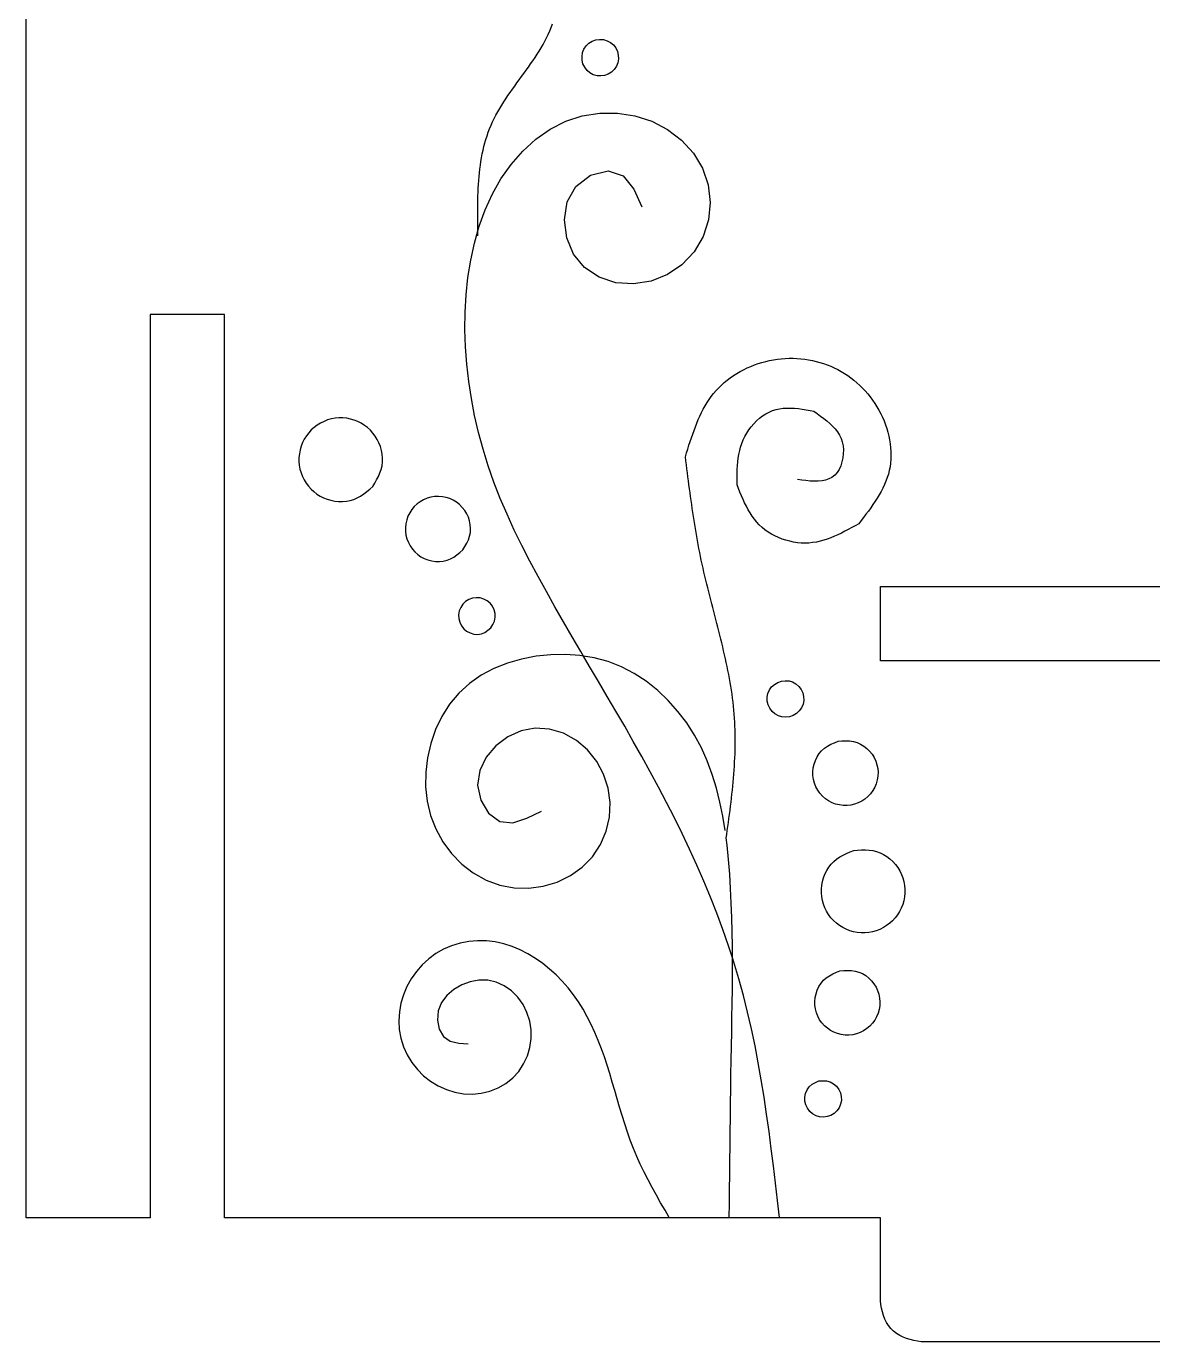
# Model space of a CAD drawing. Extents: x -3475 to 3475, y -2114 to 2114.
# Drawn here: x -3433 to -2995, y 76 to 587 of the extents above; entities that cross this region are included whole.
import ezdxf

# ---------------------------------------------------------------- set-up
doc = ezdxf.new("R2010")
doc.units = 0
doc.header["$MEASUREMENT"] = 0
doc.layers.get('0').update_dxf_attribs({"linetype": 'CONTINUOUS'})

msp = doc.modelspace()

# ---------------------------------------------------------------- linework, layer by layer
for p, q in [((-3432.65, 124.43), (-3432.65, 749.81)), ((-3228.77, 586.82), (-3228.26, 588.18)), ((-3231.23, 581.52), (-3230.56, 582.82)), ((-3230.56, 582.82), (-3229.92, 584.14)), ((-3229.92, 584.14), (-3229.32, 585.47)), ((-3229.32, 585.47), (-3228.77, 586.82)), ((-3234.24, 576.42), (-3233.45, 577.68)), ((-3233.45, 577.68), (-3232.68, 578.95)), ((-3232.68, 578.95), (-3231.94, 580.23)), ((-3231.94, 580.23), (-3231.23, 581.52)), ((-3216.59, 577.04), (-3216.04, 578.42)), ((-3216.04, 578.42), (-3215.19, 579.66)), ((-3215.19, 579.66), (-3214.11, 580.69)), ((-3214.11, 580.69), (-3212.85, 581.48)), ((-3212.85, 581.48), (-3211.46, 581.99)), ((-3211.46, 581.99), (-3209.99, 582.2)), ((-3209.99, 582.2), (-3208.5, 582.1)), ((-3208.5, 582.1), (-3207.07, 581.69)), ((-3207.07, 581.69), (-3205.76, 580.99)), ((-3205.76, 580.99), (-3204.62, 580.03)), ((-3204.62, 580.03), (-3203.71, 578.86)), ((-3203.71, 578.86), (-3203.06, 577.53)), ((-3203.06, 577.53), (-3202.7, 576.08)), ((-3237.62, 571.44), (-3236.75, 572.68)), ((-3236.75, 572.68), (-3235.9, 573.92)), ((-3235.9, 573.92), (-3235.06, 575.16)), ((-3235.06, 575.16), (-3234.24, 576.42)), ((-3216.79, 575.6), (-3216.59, 577.04)), ((-3216.68, 574.13), (-3216.79, 575.6)), ((-3216.42, 572.66), (-3216.68, 574.13)), ((-3215.67, 571.35), (-3216.42, 572.66)), ((-3202.9, 573.13), (-3203.46, 571.75)), ((-3202.64, 574.6), (-3202.9, 573.13)), ((-3202.7, 576.08), (-3202.64, 574.6)), ((-3241.17, 566.53), (-3240.28, 567.76)), ((-3240.28, 567.76), (-3239.39, 568.98)), ((-3239.39, 568.98), (-3238.5, 570.21)), ((-3238.5, 570.21), (-3237.62, 571.44)), ((-3214.81, 570.16), (-3215.67, 571.35)), ((-3213.73, 569.18), (-3214.81, 570.16)), ((-3212.42, 568.49), (-3213.73, 569.18)), ((-3210.97, 568.09), (-3212.42, 568.49)), ((-3209.48, 567.99), (-3210.97, 568.09)), ((-3208.01, 568.19), (-3209.48, 567.99)), ((-3206.62, 568.7), (-3208.01, 568.19)), ((-3205.36, 569.49), (-3206.62, 568.7)), ((-3204.29, 570.52), (-3205.36, 569.49)), ((-3203.46, 571.75), (-3204.29, 570.52)), ((-3244.69, 561.61), (-3243.83, 562.85)), ((-3243.83, 562.85), (-3242.95, 564.08)), ((-3242.95, 564.08), (-3242.06, 565.3)), ((-3242.06, 565.3), (-3241.17, 566.53)), ((-3248, 556.62), (-3247.21, 557.88)), ((-3247.21, 557.88), (-3246.39, 559.13)), ((-3246.39, 559.13), (-3245.55, 560.37)), ((-3245.55, 560.37), (-3244.69, 561.61)), ((-3250.9, 551.47), (-3250.23, 552.78)), ((-3250.23, 552.78), (-3249.52, 554.07)), ((-3249.52, 554.07), (-3248.77, 555.35)), ((-3248.77, 555.35), (-3248, 556.62)), ((-3223.14, 550.43), (-3216.68, 552.53)), ((-3216.68, 552.53), (-3209.93, 553.58)), ((-3209.93, 553.58), (-3203.07, 553.57)), ((-3203.07, 553.57), (-3196.27, 552.51)), ((-3196.27, 552.51), (-3189.71, 550.38)), ((-3253.21, 546.12), (-3252.69, 547.48)), ((-3252.69, 547.48), (-3252.14, 548.83)), ((-3252.14, 548.83), (-3251.54, 550.16)), ((-3251.54, 550.16), (-3250.9, 551.47)), ((-3234.76, 543.41), (-3229.18, 547.34)), ((-3229.18, 547.34), (-3223.14, 550.43)), ((-3189.71, 550.38), (-3183.6, 547.21)), ((-3183.6, 547.21), (-3178.14, 543.07)), ((-3254.9, 540.55), (-3254.53, 541.96)), ((-3254.53, 541.96), (-3254.13, 543.36)), ((-3254.13, 543.36), (-3253.69, 544.75)), ((-3253.69, 544.75), (-3253.21, 546.12)), ((-3239.83, 538.79), (-3234.76, 543.41)), ((-3178.14, 543.07), (-3173.55, 538.03)), ((-3255.82, 536.25), (-3255.54, 537.69)), ((-3255.54, 537.69), (-3255.24, 539.13)), ((-3255.24, 539.13), (-3254.9, 540.55)), ((-3244.35, 533.62), (-3239.83, 538.79)), ((-3173.55, 538.03), (-3170.06, 532.17)), ((-3256.65, 530.37), (-3256.48, 531.85)), ((-3256.48, 531.85), (-3256.28, 533.33)), ((-3256.28, 533.33), (-3256.06, 534.79)), ((-3256.06, 534.79), (-3255.82, 536.25)), ((-3248.27, 528.05), (-3244.35, 533.62)), ((-3170.06, 532.17), (-3167.84, 525.68)), ((-3257.02, 525.87), (-3256.92, 527.38)), ((-3256.92, 527.38), (-3256.79, 528.88)), ((-3256.79, 528.88), (-3256.65, 530.37)), ((-3251.62, 522.15), (-3248.27, 528.05)), ((-3219.25, 525.11), (-3213.5, 529.43)), ((-3213.5, 529.43), (-3206.64, 531.09)), ((-3206.64, 531.09), (-3200.81, 529.18)), ((-3200.81, 529.18), (-3196.72, 523.98)), ((-3257.27, 519.79), (-3257.23, 521.32)), ((-3257.23, 521.32), (-3257.18, 522.84)), ((-3257.18, 522.84), (-3257.11, 524.36)), ((-3257.11, 524.36), (-3257.02, 525.87)), ((-3254.43, 515.98), (-3251.62, 522.15)), ((-3222.58, 519.08), (-3219.25, 525.11)), ((-3196.72, 523.98), (-3193.55, 517.1)), ((-3167.84, 525.68), (-3166.99, 518.87)), ((-3257.32, 515.17), (-3257.31, 516.72)), ((-3257.31, 516.72), (-3257.3, 518.25)), ((-3257.3, 518.25), (-3257.27, 519.79)), ((-3223.65, 512.16), (-3222.58, 519.08)), ((-3166.99, 518.87), (-3167.63, 512.06)), ((-3257.31, 513.63), (-3257.32, 515.17)), ((-3257.3, 512.08), (-3257.31, 513.63)), ((-3257.28, 510.53), (-3257.3, 512.08)), ((-3256.74, 509.61), (-3254.43, 515.98)), ((-3222.73, 505.18), (-3223.65, 512.16)), ((-3167.63, 512.06), (-3169.78, 505.57)), ((-3258.6, 503.07), (-3257.25, 507.83)), ((-3257.26, 508.98), (-3257.28, 510.53)), ((-3257.25, 507.83), (-3257.26, 508.98)), ((-3257.25, 507.83), (-3256.74, 509.61)), ((-3257.24, 507.43), (-3257.25, 507.83)), ((-3257.21, 505.88), (-3257.24, 507.43)), ((-3260.04, 496.43), (-3258.6, 503.07)), ((-3220.05, 498.82), (-3222.73, 505.18)), ((-3169.78, 505.57), (-3173.29, 499.68)), ((-3261.11, 489.74), (-3260.04, 496.43)), ((-3215.79, 493.54), (-3220.05, 498.82)), ((-3173.29, 499.68), (-3177.97, 494.68)), ((-3210.18, 489.79), (-3215.79, 493.54)), ((-3183.62, 490.83), (-3189.98, 488.29)), ((-3177.97, 494.68), (-3183.62, 490.83)), ((-3261.83, 483.02), (-3261.11, 489.74)), ((-3203.65, 487.68), (-3210.18, 489.79)), ((-3196.76, 487.19), (-3203.65, 487.68)), ((-3189.98, 488.29), (-3196.76, 487.19)), ((-3262.22, 476.28), (-3261.83, 483.02)), ((-3384.57, 475.4), (-3384.57, 124.43)), ((-3355.73, 475.4), (-3384.57, 475.4)), ((-3355.73, 124.43), (-3355.73, 475.4)), ((-3262.29, 469.53), (-3262.22, 476.28)), ((-3262.07, 462.79), (-3262.29, 469.53)), ((-3261.57, 456.06), (-3262.07, 462.79)), ((-3260.8, 449.36), (-3261.57, 456.06)), ((-3152.64, 454.57), (-3151.24, 455.18)), ((-3151.24, 455.18), (-3149.81, 455.75)), ((-3149.81, 455.75), (-3148.37, 456.26)), ((-3148.37, 456.26), (-3146.9, 456.72)), ((-3146.9, 456.72), (-3145.42, 457.12)), ((-3145.42, 457.12), (-3143.93, 457.46)), ((-3143.93, 457.46), (-3142.42, 457.75)), ((-3142.42, 457.75), (-3140.91, 457.98)), ((-3140.91, 457.98), (-3139.4, 458.15)), ((-3139.4, 458.15), (-3137.88, 458.27)), ((-3137.88, 458.27), (-3136.36, 458.32)), ((-3136.36, 458.32), (-3134.84, 458.32)), ((-3134.84, 458.32), (-3133.32, 458.27)), ((-3133.32, 458.27), (-3131.81, 458.16)), ((-3131.81, 458.16), (-3130.31, 457.99)), ((-3130.31, 457.99), (-3128.81, 457.76)), ((-3128.81, 457.76), (-3127.33, 457.48)), ((-3127.33, 457.48), (-3125.86, 457.14)), ((-3125.86, 457.14), (-3124.41, 456.75)), ((-3124.41, 456.75), (-3122.98, 456.3)), ((-3122.98, 456.3), (-3121.56, 455.79)), ((-3121.56, 455.79), (-3120.17, 455.23)), ((-3120.17, 455.23), (-3118.8, 454.61)), ((-3161.55, 448.89), (-3160.39, 449.84)), ((-3160.39, 449.84), (-3159.2, 450.75)), ((-3159.2, 450.75), (-3157.96, 451.61)), ((-3157.96, 451.61), (-3156.68, 452.42)), ((-3156.68, 452.42), (-3155.36, 453.18)), ((-3155.36, 453.18), (-3154.02, 453.9)), ((-3154.02, 453.9), (-3152.64, 454.57)), ((-3118.8, 454.61), (-3117.46, 453.94)), ((-3117.46, 453.94), (-3116.15, 453.21)), ((-3116.15, 453.21), (-3114.86, 452.44)), ((-3114.86, 452.44), (-3113.61, 451.61)), ((-3113.61, 451.61), (-3112.39, 450.73)), ((-3112.39, 450.73), (-3111.2, 449.81)), ((-3111.2, 449.81), (-3110.05, 448.83)), ((-3259.78, 442.68), (-3260.8, 449.36)), ((-3166.57, 443.51), (-3165.67, 444.67)), ((-3165.67, 444.67), (-3164.72, 445.79)), ((-3164.72, 445.79), (-3163.72, 446.86)), ((-3163.72, 446.86), (-3162.66, 447.9)), ((-3162.66, 447.9), (-3161.55, 448.89)), ((-3110.05, 448.83), (-3108.93, 447.82)), ((-3108.93, 447.82), (-3107.85, 446.75)), ((-3107.85, 446.75), (-3106.82, 445.65)), ((-3106.82, 445.65), (-3105.82, 444.5)), ((-3258.51, 436.06), (-3259.78, 442.68)), ((-3169.7, 438.56), (-3168.98, 439.84)), ((-3168.98, 439.84), (-3168.22, 441.1)), ((-3168.22, 441.1), (-3167.42, 442.32)), ((-3167.42, 442.32), (-3166.57, 443.51)), ((-3105.82, 444.5), (-3104.86, 443.31)), ((-3104.86, 443.31), (-3103.95, 442.08)), ((-3103.95, 442.08), (-3103.09, 440.82)), ((-3103.09, 440.82), (-3102.27, 439.52)), ((-3102.27, 439.52), (-3101.5, 438.18)), ((-3315.61, 434.36), (-3317.01, 433.82)), ((-3314.17, 434.76), (-3315.61, 434.36)), ((-3312.69, 435.03), (-3314.17, 434.76)), ((-3311.2, 435.16), (-3312.69, 435.03)), ((-3309.7, 435.15), (-3311.2, 435.16)), ((-3308.21, 435.01), (-3309.7, 435.15)), ((-3306.74, 434.72), (-3308.21, 435.01)), ((-3305.3, 434.3), (-3306.74, 434.72)), ((-3303.9, 433.75), (-3305.3, 434.3)), ((-3257, 429.48), (-3258.51, 436.06)), ((-3172.21, 433.16), (-3171.63, 434.54)), ((-3171.63, 434.54), (-3171.02, 435.9)), ((-3171.02, 435.9), (-3170.38, 437.24)), ((-3170.38, 437.24), (-3169.7, 438.56)), ((-3149, 434.01), (-3147.87, 435.01)), ((-3147.87, 435.01), (-3146.67, 435.93)), ((-3146.67, 435.93), (-3145.42, 436.74)), ((-3145.42, 436.74), (-3144.12, 437.43)), ((-3144.12, 437.43), (-3142.79, 438)), ((-3142.79, 438), (-3141.42, 438.44)), ((-3141.42, 438.44), (-3140.03, 438.74)), ((-3140.03, 438.74), (-3138.61, 438.93)), ((-3138.61, 438.93), (-3137.17, 439.01)), ((-3137.17, 439.01), (-3135.72, 439)), ((-3135.72, 439), (-3134.24, 438.91)), ((-3134.24, 438.91), (-3132.75, 438.76)), ((-3132.75, 438.76), (-3131.26, 438.55)), ((-3131.26, 438.55), (-3129.75, 438.3)), ((-3129.75, 438.3), (-3128.24, 438.02)), ((-3128.24, 438.02), (-3126.72, 437.74)), ((-3126.72, 437.74), (-3125.42, 436.83)), ((-3125.42, 436.83), (-3124.14, 435.91)), ((-3124.14, 435.91), (-3122.88, 434.97)), ((-3122.88, 434.97), (-3121.67, 434.01)), ((-3101.5, 438.18), (-3100.78, 436.81)), ((-3100.78, 436.81), (-3100.12, 435.41)), ((-3100.12, 435.41), (-3099.5, 433.98)), ((-3322.96, 429.37), (-3323.87, 428.18)), ((-3321.95, 430.48), (-3322.96, 429.37)), ((-3320.83, 431.48), (-3321.95, 430.48)), ((-3319.63, 432.38), (-3320.83, 431.48)), ((-3318.35, 433.16), (-3319.63, 432.38)), ((-3317.01, 433.82), (-3318.35, 433.16)), ((-3302.56, 433.08), (-3303.9, 433.75)), ((-3301.29, 432.28), (-3302.56, 433.08)), ((-3300.1, 431.38), (-3301.29, 432.28)), ((-3299.01, 430.36), (-3300.1, 431.38)), ((-3298.01, 429.25), (-3299.01, 430.36)), ((-3297.12, 428.05), (-3298.01, 429.25)), ((-3255.25, 422.97), (-3257, 429.48)), ((-3173.81, 428.9), (-3173.3, 430.34)), ((-3173.3, 430.34), (-3172.77, 431.76)), ((-3172.77, 431.76), (-3172.21, 433.16)), ((-3153.56, 427.96), (-3152.82, 429.27)), ((-3152.82, 429.27), (-3151.99, 430.54)), ((-3151.99, 430.54), (-3151.07, 431.76)), ((-3151.07, 431.76), (-3150.08, 432.92)), ((-3150.08, 432.92), (-3149, 434.01)), ((-3121.67, 434.01), (-3120.52, 433.01)), ((-3120.52, 433.01), (-3119.45, 431.97)), ((-3119.45, 431.97), (-3118.47, 430.88)), ((-3118.47, 430.88), (-3117.59, 429.73)), ((-3117.59, 429.73), (-3116.83, 428.51)), ((-3099.5, 433.98), (-3098.95, 432.54)), ((-3098.95, 432.54), (-3098.45, 431.07)), ((-3098.45, 431.07), (-3098.02, 429.59)), ((-3098.02, 429.59), (-3097.64, 428.1)), ((-3325.89, 424.18), (-3326.31, 422.74)), ((-3325.34, 425.57), (-3325.89, 424.18)), ((-3324.66, 426.91), (-3325.34, 425.57)), ((-3323.87, 428.18), (-3324.66, 426.91)), ((-3296.33, 426.78), (-3297.12, 428.05)), ((-3295.66, 425.43), (-3296.33, 426.78)), ((-3295.12, 424.02), (-3295.66, 425.43)), ((-3175.71, 423.06), (-3175.26, 424.53)), ((-3175.26, 424.53), (-3174.79, 426)), ((-3174.79, 426), (-3174.31, 427.46)), ((-3174.31, 427.46), (-3173.81, 428.9)), ((-3155.19, 423.86), (-3154.74, 425.25)), ((-3154.74, 425.25), (-3154.2, 426.62)), ((-3154.2, 426.62), (-3153.56, 427.96)), ((-3116.83, 428.51), (-3116.2, 427.21)), ((-3116.2, 427.21), (-3115.73, 425.82)), ((-3115.73, 425.82), (-3115.42, 424.35)), ((-3115.42, 424.35), (-3115.27, 422.79)), ((-3097.64, 428.1), (-3097.33, 426.6)), ((-3097.33, 426.6), (-3097.09, 425.09)), ((-3097.09, 425.09), (-3096.92, 423.59)), ((-3326.74, 419.78), (-3326.75, 418.28)), ((-3326.59, 421.27), (-3326.74, 419.78)), ((-3326.31, 422.74), (-3326.59, 421.27)), ((-3294.7, 422.56), (-3295.12, 424.02)), ((-3294.42, 421.07), (-3294.7, 422.56)), ((-3294.28, 419.58), (-3294.42, 421.07)), ((-3294.29, 418.08), (-3294.28, 419.58)), ((-3253.26, 416.53), (-3255.25, 422.97)), ((-3176.62, 420.11), (-3176.17, 421.58)), ((-3176.43, 418.55), (-3176.62, 420.11)), ((-3176.17, 421.58), (-3175.71, 423.06)), ((-3156.27, 418.11), (-3156.09, 419.57)), ((-3156.09, 419.57), (-3155.86, 421.02)), ((-3155.86, 421.02), (-3155.56, 422.45)), ((-3155.56, 422.45), (-3155.19, 423.86)), ((-3115.48, 419.61), (-3115.82, 418.05)), ((-3115.3, 421.2), (-3115.48, 419.61)), ((-3115.27, 422.79), (-3115.3, 421.2)), ((-3096.83, 419.11), (-3096.95, 417.64)), ((-3096.92, 423.59), (-3096.82, 422.09)), ((-3096.79, 420.59), (-3096.83, 419.11)), ((-3096.82, 422.09), (-3096.79, 420.59)), ((-3326.75, 418.28), (-3326.62, 416.79)), ((-3326.62, 416.79), (-3326.35, 415.31)), ((-3326.35, 415.31), (-3325.95, 413.87)), ((-3325.95, 413.87), (-3325.41, 412.47)), ((-3295.28, 413.8), (-3294.8, 415.19)), ((-3294.8, 415.19), (-3294.46, 416.61)), ((-3294.46, 416.61), (-3294.29, 418.08)), ((-3251.03, 410.17), (-3253.26, 416.53)), ((-3176.23, 417), (-3176.43, 418.55)), ((-3176.04, 415.45), (-3176.23, 417)), ((-3175.84, 413.89), (-3176.04, 415.45)), ((-3175.65, 412.34), (-3175.84, 413.89)), ((-3156.54, 413.67), (-3156.48, 415.16)), ((-3156.48, 415.16), (-3156.4, 416.64)), ((-3156.4, 416.64), (-3156.27, 418.11)), ((-3117.73, 413.96), (-3118.65, 412.91)), ((-3116.94, 415.19), (-3117.73, 413.96)), ((-3116.31, 416.57), (-3116.94, 415.19)), ((-3115.82, 418.05), (-3116.31, 416.57)), ((-3097.44, 414.77), (-3097.8, 413.36)), ((-3097.15, 416.2), (-3097.44, 414.77)), ((-3096.95, 417.64), (-3097.15, 416.2)), ((-3325.41, 412.47), (-3324.75, 411.13)), ((-3324.75, 411.13), (-3323.96, 409.85)), ((-3323.96, 409.85), (-3323.06, 408.65)), ((-3298.1, 408.52), (-3297.33, 409.82)), ((-3297.33, 409.82), (-3296.58, 411.13)), ((-3296.58, 411.13), (-3295.88, 412.45)), ((-3295.88, 412.45), (-3295.28, 413.8)), ((-3248.58, 403.9), (-3251.03, 410.17)), ((-3175.45, 410.79), (-3175.65, 412.34)), ((-3175.25, 409.24), (-3175.45, 410.79)), ((-3175.04, 407.68), (-3175.25, 409.24)), ((-3156.59, 409.16), (-3156.58, 410.67)), ((-3156.02, 407.74), (-3156.59, 409.16)), ((-3156.58, 410.67), (-3156.57, 412.17)), ((-3156.57, 412.17), (-3156.54, 413.67)), ((-3131.47, 411), (-3133.15, 411.21)), ((-3129.81, 410.81), (-3131.47, 411)), ((-3128.17, 410.66), (-3129.81, 410.81)), ((-3126.58, 410.59), (-3128.17, 410.66)), ((-3125.04, 410.61), (-3126.58, 410.59)), ((-3123.57, 410.74), (-3125.04, 410.61)), ((-3122.18, 411.01), (-3123.57, 410.74)), ((-3120.89, 411.45), (-3122.18, 411.01)), ((-3119.7, 412.08), (-3120.89, 411.45)), ((-3118.65, 412.91), (-3119.7, 412.08)), ((-3099.3, 409.27), (-3099.93, 407.94)), ((-3098.74, 410.62), (-3099.3, 409.27)), ((-3098.23, 411.98), (-3098.74, 410.62)), ((-3097.8, 413.36), (-3098.23, 411.98)), ((-3323.06, 408.65), (-3322.06, 407.53)), ((-3322.06, 407.53), (-3320.96, 406.52)), ((-3320.96, 406.52), (-3319.77, 405.61)), ((-3319.77, 405.61), (-3318.51, 404.82)), ((-3318.51, 404.82), (-3317.17, 404.15)), ((-3317.17, 404.15), (-3315.78, 403.6)), ((-3305.45, 403.52), (-3304.1, 404.1)), ((-3304.1, 404.1), (-3302.82, 404.82)), ((-3302.82, 404.82), (-3301.59, 405.65)), ((-3301.59, 405.65), (-3300.41, 406.56)), ((-3300.41, 406.56), (-3299.25, 407.52)), ((-3299.25, 407.52), (-3298.1, 408.52)), ((-3276.96, 403.96), (-3278.34, 403.37)), ((-3275.52, 404.37), (-3276.96, 403.96)), ((-3274.04, 404.61), (-3275.52, 404.37)), ((-3272.55, 404.68), (-3274.04, 404.61)), ((-3271.05, 404.57), (-3272.55, 404.68)), ((-3269.58, 404.28), (-3271.05, 404.57)), ((-3268.15, 403.81), (-3269.58, 404.28)), ((-3266.79, 403.18), (-3268.15, 403.81)), ((-3245.92, 397.72), (-3248.58, 403.9)), ((-3174.84, 406.13), (-3175.04, 407.68)), ((-3174.63, 404.58), (-3174.84, 406.13)), ((-3174.41, 403.03), (-3174.63, 404.58)), ((-3155.45, 406.33), (-3156.02, 407.74)), ((-3154.87, 404.92), (-3155.45, 406.33)), ((-3154.26, 403.54), (-3154.87, 404.92)), ((-3102.12, 404.05), (-3102.94, 402.77)), ((-3101.35, 405.33), (-3102.12, 404.05)), ((-3100.62, 406.63), (-3101.35, 405.33)), ((-3099.93, 407.94), (-3100.62, 406.63)), ((-3315.78, 403.6), (-3314.33, 403.18)), ((-3314.33, 403.18), (-3312.85, 402.88)), ((-3312.85, 402.88), (-3311.34, 402.72)), ((-3311.34, 402.72), (-3309.83, 402.7)), ((-3309.83, 402.7), (-3308.33, 402.83)), ((-3308.33, 402.83), (-3306.86, 403.1)), ((-3306.86, 403.1), (-3305.45, 403.52)), ((-3282.91, 399.57), (-3283.73, 398.31)), ((-3281.95, 400.71), (-3282.91, 399.57)), ((-3280.85, 401.74), (-3281.95, 400.71)), ((-3279.65, 402.63), (-3280.85, 401.74)), ((-3278.34, 403.37), (-3279.65, 402.63)), ((-3265.51, 402.4), (-3266.79, 403.18)), ((-3264.34, 401.48), (-3265.51, 402.4)), ((-3263.29, 400.42), (-3264.34, 401.48)), ((-3262.36, 399.24), (-3263.29, 400.42)), ((-3261.58, 397.96), (-3262.36, 399.24)), ((-3174.19, 401.48), (-3174.41, 403.03)), ((-3173.97, 399.93), (-3174.19, 401.48)), ((-3173.74, 398.38), (-3173.97, 399.93)), ((-3153.63, 402.17), (-3154.26, 403.54)), ((-3152.97, 400.83), (-3153.63, 402.17)), ((-3152.27, 399.52), (-3152.97, 400.83)), ((-3151.52, 398.25), (-3152.27, 399.52)), ((-3105.57, 399), (-3106.5, 397.76)), ((-3104.67, 400.25), (-3105.57, 399)), ((-3103.79, 401.51), (-3104.67, 400.25)), ((-3102.94, 402.77), (-3103.79, 401.51)), ((-3285.24, 394.09), (-3285.39, 392.6)), ((-3284.9, 395.55), (-3285.24, 394.09)), ((-3284.4, 396.97), (-3284.9, 395.55)), ((-3283.73, 398.31), (-3284.4, 396.97)), ((-3260.95, 396.59), (-3261.58, 397.96)), ((-3260.48, 395.15), (-3260.95, 396.59)), ((-3260.18, 393.67), (-3260.48, 395.15)), ((-3260.07, 392.17), (-3260.18, 393.67)), ((-3243.1, 391.6), (-3245.92, 397.72)), ((-3173.51, 396.83), (-3173.74, 398.38)), ((-3173.27, 395.28), (-3173.51, 396.83)), ((-3173.02, 393.74), (-3173.27, 395.28)), ((-3172.77, 392.19), (-3173.02, 393.74)), ((-3150.72, 397.02), (-3151.52, 398.25)), ((-3149.86, 395.84), (-3150.72, 397.02)), ((-3148.94, 394.71), (-3149.86, 395.84)), ((-3147.95, 393.64), (-3148.94, 394.71)), ((-3146.88, 392.64), (-3147.95, 393.64)), ((-3109.34, 394.05), (-3110.68, 393.3)), ((-3108.39, 395.28), (-3109.34, 394.05)), ((-3107.44, 396.52), (-3108.39, 395.28)), ((-3106.5, 397.76), (-3107.44, 396.52)), ((-3285.39, 392.6), (-3285.37, 391.11)), ((-3285.37, 391.11), (-3285.18, 389.62)), ((-3285.18, 389.62), (-3284.81, 388.17)), ((-3260.92, 387.86), (-3260.44, 389.24)), ((-3260.44, 389.24), (-3260.15, 390.68)), ((-3260.15, 390.68), (-3260.07, 392.17)), ((-3240.13, 385.55), (-3243.1, 391.6)), ((-3172.51, 390.65), (-3172.77, 392.19)), ((-3172.24, 389.1), (-3172.51, 390.65)), ((-3171.97, 387.56), (-3172.24, 389.1)), ((-3145.73, 391.7), (-3146.88, 392.64)), ((-3144.5, 390.84), (-3145.73, 391.7)), ((-3143.22, 390.04), (-3144.5, 390.84)), ((-3141.88, 389.32), (-3143.22, 390.04)), ((-3140.5, 388.68), (-3141.88, 389.32)), ((-3139.07, 388.12), (-3140.5, 388.68)), ((-3120.15, 388.62), (-3121.53, 388.11)), ((-3118.77, 389.18), (-3120.15, 388.62)), ((-3117.41, 389.79), (-3118.77, 389.18)), ((-3116.05, 390.44), (-3117.41, 389.79)), ((-3114.7, 391.12), (-3116.05, 390.44)), ((-3113.36, 391.83), (-3114.7, 391.12)), ((-3112.02, 392.56), (-3113.36, 391.83)), ((-3110.68, 393.3), (-3112.02, 392.56)), ((-3284.81, 388.17), (-3284.26, 386.77)), ((-3284.26, 386.77), (-3283.56, 385.45)), ((-3283.56, 385.45), (-3282.7, 384.21)), ((-3282.7, 384.21), (-3281.71, 383.09)), ((-3264.21, 382.9), (-3263.06, 383.9)), ((-3263.06, 383.9), (-3262.28, 385.2)), ((-3262.28, 385.2), (-3261.55, 386.51)), ((-3261.55, 386.51), (-3260.92, 387.86)), ((-3237.05, 379.56), (-3240.13, 385.55)), ((-3171.69, 386.02), (-3171.97, 387.56)), ((-3171.4, 384.47), (-3171.69, 386.02)), ((-3171.1, 382.93), (-3171.4, 384.47)), ((-3137.62, 387.63), (-3139.07, 388.12)), ((-3136.14, 387.24), (-3137.62, 387.63)), ((-3134.64, 386.92), (-3136.14, 387.24)), ((-3133.14, 386.7), (-3134.64, 386.92)), ((-3131.64, 386.57), (-3133.14, 386.7)), ((-3130.14, 386.53), (-3131.64, 386.57)), ((-3128.67, 386.58), (-3130.14, 386.53)), ((-3127.21, 386.73), (-3128.67, 386.58)), ((-3125.77, 386.96), (-3127.21, 386.73)), ((-3124.34, 387.27), (-3125.77, 386.96)), ((-3122.93, 387.66), (-3124.34, 387.27)), ((-3121.53, 388.11), (-3122.93, 387.66)), ((-3281.71, 383.09), (-3280.59, 382.09)), ((-3280.59, 382.09), (-3279.37, 381.24)), ((-3279.37, 381.24), (-3278.05, 380.54)), ((-3278.05, 380.54), (-3276.65, 379.99)), ((-3276.65, 379.99), (-3275.19, 379.61)), ((-3275.19, 379.61), (-3273.69, 379.4)), ((-3273.69, 379.4), (-3272.18, 379.36)), ((-3272.18, 379.36), (-3270.68, 379.51)), ((-3270.68, 379.51), (-3269.24, 379.85)), ((-3269.24, 379.85), (-3267.87, 380.39)), ((-3267.87, 380.39), (-3266.59, 381.1)), ((-3266.59, 381.1), (-3265.38, 381.96)), ((-3265.38, 381.96), (-3264.21, 382.9)), ((-3233.87, 373.62), (-3237.05, 379.56)), ((-3170.79, 381.39), (-3171.1, 382.93)), ((-3170.47, 379.86), (-3170.79, 381.39)), ((-3170.14, 378.32), (-3170.47, 379.86)), ((-3169.8, 376.78), (-3170.14, 378.32)), ((-3230.64, 367.71), (-3233.87, 373.62)), ((-3169.45, 375.25), (-3169.8, 376.78)), ((-3169.1, 373.72), (-3169.45, 375.25)), ((-3168.73, 372.18), (-3169.1, 373.72)), ((-3168.36, 370.65), (-3168.73, 372.18)), ((-3167.98, 369.12), (-3168.36, 370.65)), ((-3167.6, 367.59), (-3167.98, 369.12)), ((-3100.91, 340.78), (-3100.91, 369.63)), ((-3100.91, 369.63), (-2889.36, 369.63)), ((-3263.08, 362.79), (-3263.91, 361.56)), ((-3262.01, 363.83), (-3263.08, 362.79)), ((-3260.74, 364.61), (-3262.01, 363.83)), ((-3259.35, 365.12), (-3260.74, 364.61)), ((-3257.88, 365.33), (-3259.35, 365.12)), ((-3256.39, 365.22), (-3257.88, 365.33)), ((-3254.97, 364.81), (-3256.39, 365.22)), ((-3253.65, 364.11), (-3254.97, 364.81)), ((-3252.52, 363.16), (-3253.65, 364.11)), ((-3251.6, 361.99), (-3252.52, 363.16)), ((-3227.35, 361.84), (-3230.64, 367.71)), ((-3167.21, 366.06), (-3167.6, 367.59)), ((-3166.82, 364.53), (-3167.21, 366.06)), ((-3166.43, 363.01), (-3166.82, 364.53)), ((-3166.03, 361.48), (-3166.43, 363.01)), ((-3264.47, 360.18), (-3264.72, 358.72)), ((-3264.72, 358.72), (-3264.67, 357.23)), ((-3263.91, 361.56), (-3264.47, 360.18)), ((-3250.95, 360.65), (-3251.6, 361.99)), ((-3250.57, 359.19), (-3250.95, 360.65)), ((-3250.82, 356.28), (-3250.52, 357.71)), ((-3250.52, 357.71), (-3250.57, 359.19)), ((-3224.01, 356), (-3227.35, 361.84)), ((-3165.64, 359.95), (-3166.03, 361.48)), ((-3165.24, 358.42), (-3165.64, 359.95)), ((-3164.84, 356.9), (-3165.24, 358.42)), ((-3264.67, 357.23), (-3264.31, 355.79)), ((-3264.31, 355.79), (-3263.66, 354.46)), ((-3263.66, 354.46), (-3262.74, 353.28)), ((-3262.74, 353.28), (-3261.61, 352.33)), ((-3254.54, 351.85), (-3253.33, 352.68)), ((-3253.33, 352.68), (-3252.18, 353.65)), ((-3252.18, 353.65), (-3251.43, 354.94)), ((-3251.43, 354.94), (-3250.82, 356.28)), ((-3220.65, 350.18), (-3224.01, 356)), ((-3164.45, 355.37), (-3164.84, 356.9)), ((-3164.05, 353.85), (-3164.45, 355.37)), ((-3163.66, 352.32), (-3164.05, 353.85)), ((-3261.61, 352.33), (-3260.3, 351.63)), ((-3260.3, 351.63), (-3258.86, 351.22)), ((-3258.86, 351.22), (-3257.37, 351.1)), ((-3257.37, 351.1), (-3255.89, 351.31)), ((-3255.89, 351.31), (-3254.54, 351.85)), ((-3217.25, 344.38), (-3220.65, 350.18)), ((-3163.28, 350.79), (-3163.66, 352.32)), ((-3162.9, 349.27), (-3163.28, 350.79)), ((-3162.52, 347.74), (-3162.9, 349.27)), ((-3162.15, 346.21), (-3162.52, 347.74)), ((-3234.62, 342.57), (-3240.24, 341.48)), ((-3228.94, 343.18), (-3234.62, 342.57)), ((-3223.26, 343.29), (-3228.94, 343.18)), ((-3217.63, 342.89), (-3223.26, 343.29)), ((-3216.24, 342.66), (-3217.63, 342.89)), ((-3216.24, 342.66), (-3217.25, 344.38)), ((-3213.84, 338.59), (-3216.24, 342.66)), ((-3212.09, 341.97), (-3216.24, 342.66)), ((-3161.79, 344.69), (-3162.15, 346.21)), ((-3161.44, 343.16), (-3161.79, 344.69)), ((-3161.09, 341.63), (-3161.44, 343.16)), ((-3251.01, 337.81), (-3255.98, 335.19)), ((-3245.73, 339.9), (-3251.01, 337.81)), ((-3240.24, 341.48), (-3245.73, 339.9)), ((-3210.42, 332.8), (-3213.84, 338.59)), ((-3206.7, 340.52), (-3212.09, 341.97)), ((-3201.5, 338.5), (-3206.7, 340.52)), ((-3196.53, 335.94), (-3201.5, 338.5)), ((-3160.76, 340.1), (-3161.09, 341.63)), ((-3160.43, 338.57), (-3160.76, 340.1)), ((-3160.12, 337.04), (-3160.43, 338.57)), ((-2889.36, 340.78), (-3100.91, 340.78)), ((-3255.98, 335.19), (-3260.56, 332.02)), ((-3207.01, 327), (-3210.42, 332.8)), ((-3191.83, 332.87), (-3196.53, 335.94)), ((-3187.41, 329.35), (-3191.83, 332.87)), ((-3159.82, 335.51), (-3160.12, 337.04)), ((-3159.53, 333.98), (-3159.82, 335.51)), ((-3159.26, 332.45), (-3159.53, 333.98)), ((-3159, 330.92), (-3159.26, 332.45)), ((-3142.04, 331.68), (-3140.75, 332.39)), ((-3140.75, 332.39), (-3139.37, 332.97)), ((-3139.37, 332.97), (-3137.87, 333.06)), ((-3137.87, 333.06), (-3136.4, 332.99)), ((-3136.4, 332.99), (-3135, 332.62)), ((-3135, 332.62), (-3133.7, 331.9)), ((-3264.66, 328.28), (-3268.22, 324)), ((-3260.56, 332.02), (-3264.66, 328.28)), ((-3203.6, 321.2), (-3207.01, 327)), ((-3183.3, 325.44), (-3187.41, 329.35)), ((-3158.76, 329.38), (-3159, 330.92)), ((-3158.53, 327.84), (-3158.76, 329.38)), ((-3158.32, 326.31), (-3158.53, 327.84)), ((-3144.85, 326.65), (-3144.57, 328.12)), ((-3144.57, 328.12), (-3143.99, 329.51)), ((-3143.99, 329.51), (-3143.14, 330.73)), ((-3143.14, 330.73), (-3142.04, 331.68)), ((-3133.7, 331.9), (-3132.57, 330.9)), ((-3132.57, 330.9), (-3131.67, 329.71)), ((-3131.67, 329.71), (-3131.04, 328.37)), ((-3131.04, 328.37), (-3130.71, 326.92)), ((-3268.22, 324), (-3271.23, 319.25)), ((-3179.53, 321.19), (-3183.3, 325.44)), ((-3158.13, 324.77), (-3158.32, 326.31)), ((-3157.95, 323.23), (-3158.13, 324.77)), ((-3157.8, 321.69), (-3157.95, 323.23)), ((-3144.82, 325.17), (-3144.85, 326.65)), ((-3144.49, 323.73), (-3144.82, 325.17)), ((-3143.86, 322.38), (-3144.49, 323.73)), ((-3142.96, 321.19), (-3143.86, 322.38)), ((-3131.54, 322.6), (-3132.39, 321.39)), ((-3130.96, 323.97), (-3131.54, 322.6)), ((-3130.68, 325.44), (-3130.96, 323.97)), ((-3130.71, 326.92), (-3130.68, 325.44)), ((-3271.23, 319.25), (-3273.68, 314.14)), ((-3200.22, 315.37), (-3203.6, 321.2)), ((-3176.12, 316.67), (-3179.53, 321.19)), ((-3157.67, 320.14), (-3157.8, 321.69)), ((-3157.56, 318.6), (-3157.67, 320.14)), ((-3157.46, 317.05), (-3157.56, 318.6)), ((-3157.39, 315.51), (-3157.46, 317.05)), ((-3141.84, 320.22), (-3142.96, 321.19)), ((-3140.54, 319.5), (-3141.84, 320.22)), ((-3139.12, 319.06), (-3140.54, 319.5)), ((-3137.63, 318.94), (-3139.12, 319.06)), ((-3136.16, 319.12), (-3137.63, 318.94)), ((-3134.75, 319.61), (-3136.16, 319.12)), ((-3133.48, 320.37), (-3134.75, 319.61)), ((-3132.39, 321.39), (-3133.48, 320.37)), ((-3273.68, 314.14), (-3275.54, 308.75)), ((-3240.45, 313.62), (-3245.64, 311.28)), ((-3234.94, 314.67), (-3240.45, 313.62)), ((-3229.38, 314.33), (-3234.94, 314.67)), ((-3223.98, 312.66), (-3229.38, 314.33)), ((-3219, 309.88), (-3223.98, 312.66)), ((-3196.87, 309.53), (-3200.22, 315.37)), ((-3173.09, 311.92), (-3176.12, 316.67)), ((-3170.45, 307), (-3173.09, 311.92)), ((-3157.34, 313.96), (-3157.39, 315.51)), ((-3157.3, 312.41), (-3157.34, 313.96)), ((-3157.28, 310.85), (-3157.3, 312.41)), ((-3275.54, 308.75), (-3276.82, 303.18)), ((-3250.26, 307.8), (-3254.03, 303.34)), ((-3245.64, 311.28), (-3250.26, 307.8)), ((-3214.65, 306.18), (-3219, 309.88)), ((-3193.56, 303.66), (-3196.87, 309.53)), ((-3168.17, 301.92), (-3170.45, 307)), ((-3157.33, 306.19), (-3157.3, 307.75)), ((-3157.3, 307.75), (-3157.28, 309.3)), ((-3157.28, 309.3), (-3157.28, 310.85)), ((-3123.75, 305.9), (-3122.65, 306.88)), ((-3122.65, 306.88), (-3121.43, 307.69)), ((-3121.43, 307.69), (-3120.12, 308.39)), ((-3120.12, 308.39), (-3118.75, 309)), ((-3118.75, 309), (-3117.34, 309.58)), ((-3117.34, 309.58), (-3115.83, 309.68)), ((-3115.83, 309.68), (-3114.33, 309.73)), ((-3114.33, 309.73), (-3112.85, 309.68)), ((-3112.85, 309.68), (-3111.39, 309.49)), ((-3111.39, 309.49), (-3109.98, 309.1)), ((-3109.98, 309.1), (-3108.61, 308.5)), ((-3108.61, 308.5), (-3107.33, 307.72)), ((-3107.33, 307.72), (-3106.14, 306.78)), ((-3106.14, 306.78), (-3105.07, 305.7)), ((-3276.82, 303.18), (-3277.49, 297.52)), ((-3254.03, 303.34), (-3256.55, 298.16)), ((-3211.08, 301.77), (-3214.65, 306.18)), ((-3208.39, 296.79), (-3211.08, 301.77)), ((-3190.29, 297.75), (-3193.56, 303.66)), ((-3166.23, 296.71), (-3168.17, 301.92)), ((-3157.6, 299.96), (-3157.51, 301.52)), ((-3157.51, 301.52), (-3157.44, 303.08)), ((-3157.44, 303.08), (-3157.37, 304.63)), ((-3157.37, 304.63), (-3157.33, 306.19)), ((-3126.66, 300.69), (-3126.17, 302.13)), ((-3126.17, 302.13), (-3125.52, 303.49)), ((-3125.52, 303.49), (-3124.71, 304.76)), ((-3124.71, 304.76), (-3123.75, 305.9)), ((-3105.07, 305.7), (-3104.14, 304.52)), ((-3104.14, 304.52), (-3103.35, 303.25)), ((-3103.35, 303.25), (-3102.71, 301.89)), ((-3102.71, 301.89), (-3102.25, 300.47)), ((-3277.49, 297.52), (-3277.54, 291.85)), ((-3256.55, 298.16), (-3257.38, 292.51)), ((-3206.63, 291.41), (-3208.39, 296.79)), ((-3187.09, 291.8), (-3190.29, 297.75)), ((-3164.58, 291.37), (-3166.23, 296.71)), ((-3157.94, 295.27), (-3157.82, 296.83)), ((-3157.82, 296.83), (-3157.7, 298.4)), ((-3157.7, 298.4), (-3157.6, 299.96)), ((-3127.12, 297.73), (-3126.98, 299.22)), ((-3127.09, 296.23), (-3127.12, 297.73)), ((-3126.98, 299.22), (-3126.66, 300.69)), ((-3102.25, 300.47), (-3101.95, 299.01)), ((-3101.95, 299.01), (-3101.83, 297.51)), ((-3101.83, 297.51), (-3101.89, 296.01)), ((-3277.54, 291.85), (-3276.93, 286.24)), ((-3257.38, 292.51), (-3256.16, 286.7)), ((-3205.87, 285.8), (-3206.63, 291.41)), ((-3183.94, 285.81), (-3187.09, 291.8)), ((-3163.22, 285.94), (-3164.58, 291.37)), ((-3158.38, 290.58), (-3158.23, 292.14)), ((-3158.23, 292.14), (-3158.08, 293.71)), ((-3158.08, 293.71), (-3157.94, 295.27)), ((-3126.89, 294.75), (-3127.09, 296.23)), ((-3126.5, 293.31), (-3126.89, 294.75)), ((-3125.95, 291.91), (-3126.5, 293.31)), ((-3125.24, 290.59), (-3125.95, 291.91)), ((-3103.11, 291.7), (-3103.84, 290.4)), ((-3102.53, 293.09), (-3103.11, 291.7)), ((-3102.12, 294.53), (-3102.53, 293.09)), ((-3101.89, 296.01), (-3102.12, 294.53)), ((-3276.93, 286.24), (-3275.64, 280.76)), ((-3256.16, 286.7), (-3253.09, 281.58)), ((-3158.91, 285.88), (-3158.73, 287.44)), ((-3158.73, 287.44), (-3158.55, 289.01)), ((-3158.55, 289.01), (-3158.38, 290.58)), ((-3124.38, 289.36), (-3125.24, 290.59)), ((-3123.38, 288.25), (-3124.38, 289.36)), ((-3122.25, 287.26), (-3123.38, 288.25)), ((-3121.01, 286.41), (-3122.25, 287.26)), ((-3119.69, 285.71), (-3121.01, 286.41)), ((-3108.15, 286.3), (-3109.49, 285.63)), ((-3106.89, 287.13), (-3108.15, 286.3)), ((-3105.75, 288.09), (-3106.89, 287.13)), ((-3104.73, 289.19), (-3105.75, 288.09)), ((-3103.84, 290.4), (-3104.73, 289.19)), ((-3253.09, 281.58), (-3248.76, 278.37)), ((-3238.26, 279.64), (-3232.58, 282.39)), ((-3206.13, 280.13), (-3205.87, 285.8)), ((-3180.88, 279.78), (-3183.94, 285.81)), ((-3162.09, 280.43), (-3163.22, 285.94)), ((-3159.72, 279.6), (-3159.51, 281.17)), ((-3159.51, 281.17), (-3159.3, 282.74)), ((-3159.3, 282.74), (-3159.1, 284.31)), ((-3159.1, 284.31), (-3158.91, 285.88)), ((-3118.29, 285.18), (-3119.69, 285.71)), ((-3116.83, 284.82), (-3118.29, 285.18)), ((-3115.35, 284.63), (-3116.83, 284.82)), ((-3113.85, 284.62), (-3115.35, 284.63)), ((-3112.36, 284.78), (-3113.85, 284.62)), ((-3110.9, 285.12), (-3112.36, 284.78)), ((-3109.49, 285.63), (-3110.9, 285.12)), ((-3275.64, 280.76), (-3273.64, 275.5)), ((-3248.76, 278.37), (-3243.72, 277.95)), ((-3243.72, 277.95), (-3238.26, 279.64)), ((-3207.39, 274.6), (-3206.13, 280.13)), ((-3177.89, 273.72), (-3180.88, 279.78)), ((-3161.18, 274.85), (-3162.09, 280.43)), ((-3160.38, 274.89), (-3160.16, 276.46)), ((-3160.16, 276.46), (-3159.94, 278.03)), ((-3159.94, 278.03), (-3159.72, 279.6)), ((-3273.64, 275.5), (-3270.92, 270.53)), ((-3209.61, 269.41), (-3207.39, 274.6)), ((-3174.99, 267.61), (-3177.89, 273.72)), ((-3160.81, 272), (-3160.61, 273.32)), ((-3160.45, 269.24), (-3160.81, 272)), ((-3160.61, 273.32), (-3160.38, 274.89)), ((-3270.92, 270.53), (-3267.53, 265.95)), ((-3267.53, 265.95), (-3263.54, 261.87)), ((-3212.75, 264.73), (-3209.61, 269.41)), ((-3172.18, 261.47), (-3174.99, 267.61)), ((-3159.88, 263.6), (-3160.45, 269.24)), ((-3115.4, 265.36), (-3114.06, 266.01)), ((-3114.06, 266.01), (-3112.67, 266.6)), ((-3112.67, 266.6), (-3111.27, 267.17)), ((-3111.27, 267.17), (-3109.75, 267.28)), ((-3109.75, 267.28), (-3108.25, 267.36)), ((-3108.25, 267.36), (-3106.75, 267.37)), ((-3106.75, 267.37), (-3105.28, 267.3)), ((-3105.28, 267.3), (-3103.82, 267.1)), ((-3103.82, 267.1), (-3102.4, 266.75)), ((-3102.4, 266.75), (-3101.01, 266.24)), ((-3101.01, 266.24), (-3099.67, 265.57)), ((-3263.54, 261.87), (-3259.02, 258.41)), ((-3221.32, 257.37), (-3216.71, 260.69)), ((-3216.71, 260.69), (-3212.75, 264.73)), ((-3169.48, 255.28), (-3172.18, 261.47)), ((-3159.43, 257.95), (-3159.88, 263.6)), ((-3121.76, 259.35), (-3120.97, 260.64)), ((-3120.97, 260.64), (-3120.06, 261.82)), ((-3120.06, 261.82), (-3119.04, 262.89)), ((-3119.04, 262.89), (-3117.92, 263.83)), ((-3117.92, 263.83), (-3116.7, 264.65)), ((-3116.7, 264.65), (-3115.4, 265.36)), ((-3099.67, 265.57), (-3098.4, 264.77)), ((-3098.4, 264.77), (-3097.2, 263.85)), ((-3097.2, 263.85), (-3096.09, 262.81)), ((-3096.09, 262.81), (-3095.09, 261.69)), ((-3095.09, 261.69), (-3094.19, 260.48)), ((-3259.02, 258.41), (-3254.06, 255.65)), ((-3254.06, 255.65), (-3248.74, 253.73)), ((-3226.42, 254.86), (-3221.32, 257.37)), ((-3159.07, 252.32), (-3159.43, 257.95)), ((-3123.38, 255.13), (-3122.97, 256.58)), ((-3122.97, 256.58), (-3122.43, 258)), ((-3122.43, 258), (-3121.76, 259.35)), ((-3094.19, 260.48), (-3093.4, 259.21)), ((-3093.4, 259.21), (-3092.74, 257.87)), ((-3092.74, 257.87), (-3092.2, 256.47)), ((-3092.2, 256.47), (-3091.8, 255.04)), ((-3248.74, 253.73), (-3243.16, 252.68)), ((-3243.16, 252.68), (-3237.49, 252.51)), ((-3237.49, 252.51), (-3231.86, 253.24)), ((-3231.86, 253.24), (-3226.42, 254.86)), ((-3166.89, 249.06), (-3169.48, 255.28)), ((-3158.8, 246.7), (-3159.07, 252.32)), ((-3123.8, 252.16), (-3123.66, 253.65)), ((-3123.8, 250.66), (-3123.8, 252.16)), ((-3123.67, 249.17), (-3123.8, 250.66)), ((-3123.66, 253.65), (-3123.38, 255.13)), ((-3091.8, 255.04), (-3091.53, 253.56)), ((-3091.4, 250.57), (-3091.54, 249.08)), ((-3091.53, 253.56), (-3091.39, 252.07)), ((-3091.39, 252.07), (-3091.4, 250.57)), ((-3164.41, 242.79), (-3166.89, 249.06)), ((-3158.6, 241.1), (-3158.8, 246.7)), ((-3123.4, 247.7), (-3123.67, 249.17)), ((-3123, 246.27), (-3123.4, 247.7)), ((-3122.46, 244.87), (-3123, 246.27)), ((-3092.23, 246.16), (-3092.78, 244.77)), ((-3091.82, 247.6), (-3092.23, 246.16)), ((-3091.54, 249.08), (-3091.82, 247.6)), ((-3162.07, 236.48), (-3164.41, 242.79)), ((-3158.46, 235.52), (-3158.6, 241.1)), ((-3121.79, 243.52), (-3122.46, 244.87)), ((-3121.01, 242.24), (-3121.79, 243.52)), ((-3120.11, 241.04), (-3121.01, 242.24)), ((-3119.11, 239.93), (-3120.11, 241.04)), ((-3095.15, 240.97), (-3096.16, 239.86)), ((-3094.24, 242.16), (-3095.15, 240.97)), ((-3093.45, 243.43), (-3094.24, 242.16)), ((-3092.78, 244.77), (-3093.45, 243.43)), ((-3159.85, 230.14), (-3162.07, 236.48)), ((-3158.37, 229.95), (-3158.46, 235.52)), ((-3118, 238.92), (-3119.11, 239.93)), ((-3116.81, 238.01), (-3118, 238.92)), ((-3115.54, 237.22), (-3116.81, 238.01)), ((-3114.2, 236.55), (-3115.54, 237.22)), ((-3112.8, 236), (-3114.2, 236.55)), ((-3111.37, 235.59), (-3112.8, 236)), ((-3109.89, 235.31), (-3111.37, 235.59)), ((-3108.4, 235.17), (-3109.89, 235.31)), ((-3106.9, 235.17), (-3108.4, 235.17)), ((-3105.41, 235.3), (-3106.9, 235.17)), ((-3103.93, 235.57), (-3105.41, 235.3)), ((-3102.49, 235.97), (-3103.93, 235.57)), ((-3101.09, 236.51), (-3102.49, 235.97)), ((-3099.75, 237.18), (-3101.09, 236.51)), ((-3098.47, 237.96), (-3099.75, 237.18)), ((-3097.27, 238.86), (-3098.47, 237.96)), ((-3096.16, 239.86), (-3097.27, 238.86)), ((-3267.45, 230.15), (-3270.6, 228.8)), ((-3264.16, 231.16), (-3267.45, 230.15)), ((-3260.78, 231.81), (-3264.16, 231.16)), ((-3257.35, 232.11), (-3260.78, 231.81)), ((-3253.92, 232.06), (-3257.35, 232.11)), ((-3250.53, 231.66), (-3253.92, 232.06)), ((-3247.21, 230.92), (-3250.53, 231.66)), ((-3243.97, 229.88), (-3247.21, 230.92)), ((-3158.35, 225.5), (-3159.85, 230.14)), ((-3158.35, 225.5), (-3158.37, 229.95)), ((-3276.34, 225.07), (-3278.87, 222.75)), ((-3273.57, 227.1), (-3276.34, 225.07)), ((-3270.6, 228.8), (-3273.57, 227.1)), ((-3240.82, 228.55), (-3243.97, 229.88)), ((-3237.78, 226.98), (-3240.82, 228.55)), ((-3234.85, 225.19), (-3237.78, 226.98)), ((-3232.05, 223.22), (-3234.85, 225.19)), ((-3157.78, 223.75), (-3158.35, 225.5)), ((-3158.34, 224.39), (-3158.35, 225.5)), ((-3281.14, 220.16), (-3283.12, 217.34)), ((-3278.87, 222.75), (-3281.14, 220.16)), ((-3229.39, 221.08), (-3232.05, 223.22)), ((-3226.87, 218.79), (-3229.39, 221.08)), ((-3158.35, 218.85), (-3158.34, 224.39)), ((-3155.86, 217.32), (-3157.78, 223.75)), ((-3119.37, 219.21), (-3118, 219.82)), ((-3118, 219.82), (-3116.6, 220.4)), ((-3116.6, 220.4), (-3115.08, 220.5)), ((-3115.08, 220.5), (-3113.58, 220.56)), ((-3113.58, 220.56), (-3112.1, 220.51)), ((-3112.1, 220.51), (-3110.64, 220.31)), ((-3110.64, 220.31), (-3109.23, 219.92)), ((-3109.23, 219.92), (-3107.87, 219.32)), ((-3283.12, 217.34), (-3284.79, 214.32)), ((-3263.53, 214.93), (-3266.59, 213.17)), ((-3260.23, 216.14), (-3263.53, 214.93)), ((-3256.82, 216.75), (-3260.23, 216.14)), ((-3253.4, 216.72), (-3256.82, 216.75)), ((-3250.1, 216), (-3253.4, 216.72)), ((-3247, 214.58), (-3250.1, 216)), ((-3224.48, 216.36), (-3226.87, 218.79)), ((-3222.24, 213.8), (-3224.48, 216.36)), ((-3158.39, 213.3), (-3158.35, 218.85)), ((-3154.09, 210.86), (-3155.86, 217.32)), ((-3124.77, 214.32), (-3123.96, 215.59)), ((-3123.96, 215.59), (-3123, 216.72)), ((-3123, 216.72), (-3121.9, 217.7)), ((-3121.9, 217.7), (-3120.68, 218.52)), ((-3120.68, 218.52), (-3119.37, 219.21)), ((-3107.87, 219.32), (-3106.58, 218.54)), ((-3106.58, 218.54), (-3105.39, 217.6)), ((-3105.39, 217.6), (-3104.32, 216.53)), ((-3104.32, 216.53), (-3103.39, 215.35)), ((-3103.39, 215.35), (-3102.6, 214.07)), ((-3286.13, 211.13), (-3287.11, 207.81)), ((-3284.79, 214.32), (-3286.13, 211.13)), ((-3269.25, 210.88), (-3271.32, 208.1)), ((-3266.59, 213.17), (-3269.25, 210.88)), ((-3244.2, 212.58), (-3247, 214.58)), ((-3241.74, 210.11), (-3244.2, 212.58)), ((-3239.72, 207.28), (-3241.74, 210.11)), ((-3220.14, 211.13), (-3222.24, 213.8)), ((-3218.2, 208.36), (-3220.14, 211.13)), ((-3158.46, 207.77), (-3158.39, 213.3)), ((-3152.46, 204.35), (-3154.09, 210.86)), ((-3126.37, 208.55), (-3126.23, 210.05)), ((-3126.23, 210.05), (-3125.91, 211.52)), ((-3125.91, 211.52), (-3125.42, 212.95)), ((-3125.42, 212.95), (-3124.77, 214.32)), ((-3102.6, 214.07), (-3101.97, 212.72)), ((-3101.97, 212.72), (-3101.5, 211.3)), ((-3101.5, 211.3), (-3101.21, 209.83)), ((-3101.21, 209.83), (-3101.09, 208.34)), ((-3287.72, 204.42), (-3287.95, 200.99)), ((-3287.11, 207.81), (-3287.72, 204.42)), ((-3272.61, 204.86), (-3272.95, 201.25)), ((-3271.32, 208.1), (-3272.61, 204.86)), ((-3238.18, 204.18), (-3239.72, 207.28)), ((-3216.4, 205.5), (-3218.2, 208.36)), ((-3214.74, 202.55), (-3216.4, 205.5)), ((-3158.55, 202.23), (-3158.46, 207.77)), ((-3126.34, 207.06), (-3126.37, 208.55)), ((-3126.14, 205.58), (-3126.34, 207.06)), ((-3125.76, 204.13), (-3126.14, 205.58)), ((-3101.38, 205.35), (-3101.78, 203.91)), ((-3101.15, 206.84), (-3101.38, 205.35)), ((-3101.09, 208.34), (-3101.15, 206.84)), ((-3287.95, 200.99), (-3287.76, 197.56)), ((-3272.95, 201.25), (-3272.3, 197.71)), ((-3237.13, 200.9), (-3238.18, 204.18)), ((-3236.58, 197.51), (-3237.13, 200.9)), ((-3213.21, 199.54), (-3214.74, 202.55)), ((-3211.8, 196.46), (-3213.21, 199.54)), ((-3158.65, 196.69), (-3158.55, 202.23)), ((-3150.96, 197.81), (-3152.46, 204.35)), ((-3125.2, 202.74), (-3125.76, 204.13)), ((-3124.49, 201.42), (-3125.2, 202.74)), ((-3123.63, 200.19), (-3124.49, 201.42)), ((-3122.63, 199.07), (-3123.63, 200.19)), ((-3103.98, 200.01), (-3105, 198.91)), ((-3103.1, 201.22), (-3103.98, 200.01)), ((-3102.36, 202.53), (-3103.1, 201.22)), ((-3101.78, 203.91), (-3102.36, 202.53)), ((-3287.76, 197.56), (-3287.16, 194.19)), ((-3287.16, 194.19), (-3286.13, 190.92)), ((-3272.3, 197.71), (-3270.64, 194.83)), ((-3270.64, 194.83), (-3268.01, 193.1)), ((-3236.55, 194.07), (-3236.58, 197.51)), ((-3210.49, 193.33), (-3211.8, 196.46)), ((-3158.75, 191.16), (-3158.65, 196.69)), ((-3149.59, 191.24), (-3150.96, 197.81)), ((-3121.5, 198.08), (-3122.63, 199.07)), ((-3120.27, 197.24), (-3121.5, 198.08)), ((-3118.94, 196.54), (-3120.27, 197.24)), ((-3117.54, 196.01), (-3118.94, 196.54)), ((-3116.09, 195.64), (-3117.54, 196.01)), ((-3114.6, 195.45), (-3116.09, 195.64)), ((-3113.1, 195.44), (-3114.6, 195.45)), ((-3111.61, 195.6), (-3113.1, 195.44)), ((-3110.15, 195.94), (-3111.61, 195.6)), ((-3108.74, 196.45), (-3110.15, 195.94)), ((-3107.4, 197.12), (-3108.74, 196.45)), ((-3106.15, 197.95), (-3107.4, 197.12)), ((-3105, 198.91), (-3106.15, 197.95)), ((-3286.13, 190.92), (-3284.7, 187.78)), ((-3268.01, 193.1), (-3264.68, 192.32)), ((-3264.68, 192.32), (-3260.99, 192.01)), ((-3238.03, 187.35), (-3237.04, 190.66)), ((-3237.04, 190.66), (-3236.55, 194.07)), ((-3209.27, 190.16), (-3210.49, 193.33)), ((-3208.13, 186.95), (-3209.27, 190.16)), ((-3158.85, 185.62), (-3158.75, 191.16)), ((-3148.33, 184.64), (-3149.59, 191.24)), ((-3284.7, 187.78), (-3282.9, 184.83)), ((-3282.9, 184.83), (-3280.76, 182.11)), ((-3241.4, 181.36), (-3239.49, 184.23)), ((-3239.49, 184.23), (-3238.03, 187.35)), ((-3207.06, 183.72), (-3208.13, 186.95)), ((-3158.94, 180.07), (-3158.85, 185.62)), ((-3147.16, 178.02), (-3148.33, 184.64)), ((-3280.76, 182.11), (-3278.31, 179.65)), ((-3278.31, 179.65), (-3275.59, 177.5)), ((-3243.72, 178.82), (-3241.4, 181.36)), ((-3206.04, 180.47), (-3207.06, 183.72)), ((-3205.06, 177.21), (-3206.04, 180.47)), ((-3159.03, 174.52), (-3158.94, 180.07)), ((-3275.59, 177.5), (-3272.63, 175.7)), ((-3272.63, 175.7), (-3269.48, 174.27)), ((-3269.48, 174.27), (-3266.19, 173.25)), ((-3252.6, 173.68), (-3249.39, 174.96)), ((-3249.39, 174.96), (-3246.4, 176.68)), ((-3246.4, 176.68), (-3243.72, 178.82)), ((-3204.1, 173.94), (-3205.06, 177.21)), ((-3203.16, 170.68), (-3204.1, 173.94)), ((-3159.11, 168.96), (-3159.03, 174.52)), ((-3146.09, 171.37), (-3147.16, 178.02)), ((-3129.95, 172.75), (-3129.37, 174.14)), ((-3129.37, 174.14), (-3128.52, 175.36)), ((-3128.52, 175.36), (-3127.42, 176.32)), ((-3127.42, 176.32), (-3126.13, 177.02)), ((-3126.13, 177.02), (-3124.75, 177.61)), ((-3124.75, 177.61), (-3123.25, 177.69)), ((-3123.25, 177.69), (-3121.78, 177.63)), ((-3121.78, 177.63), (-3120.38, 177.25)), ((-3120.38, 177.25), (-3119.07, 176.53)), ((-3119.07, 176.53), (-3117.95, 175.54)), ((-3117.95, 175.54), (-3117.05, 174.35)), ((-3117.05, 174.35), (-3116.42, 173)), ((-3266.19, 173.25), (-3262.8, 172.66)), ((-3262.8, 172.66), (-3259.37, 172.52)), ((-3259.37, 172.52), (-3255.95, 172.86)), ((-3255.95, 172.86), (-3252.6, 173.68)), ((-3202.21, 167.43), (-3203.16, 170.68)), ((-3159.18, 163.41), (-3159.11, 168.96)), ((-3145.09, 164.7), (-3146.09, 171.37)), ((-3130.23, 171.29), (-3129.95, 172.75)), ((-3130.2, 169.8), (-3130.23, 171.29)), ((-3129.86, 168.36), (-3130.2, 169.8)), ((-3116.34, 168.61), (-3116.92, 167.24)), ((-3116.42, 173), (-3116.09, 171.56)), ((-3116.06, 170.07), (-3116.34, 168.61)), ((-3116.09, 171.56), (-3116.06, 170.07)), ((-3201.23, 164.19), (-3202.21, 167.43)), ((-3200.23, 160.96), (-3201.23, 164.19)), ((-3144.16, 158.02), (-3145.09, 164.7)), ((-3129.23, 167.01), (-3129.86, 168.36)), ((-3128.34, 165.82), (-3129.23, 167.01)), ((-3127.21, 164.85), (-3128.34, 165.82)), ((-3125.91, 164.13), (-3127.21, 164.85)), ((-3124.49, 163.7), (-3125.91, 164.13)), ((-3123.01, 163.57), (-3124.49, 163.7)), ((-3121.53, 163.76), (-3123.01, 163.57)), ((-3120.13, 164.24), (-3121.53, 163.76)), ((-3118.85, 165.01), (-3120.13, 164.24)), ((-3117.77, 166.02), (-3118.85, 165.01)), ((-3116.92, 167.24), (-3117.77, 166.02)), ((-3199.17, 157.76), (-3200.23, 160.96)), ((-3159.25, 157.84), (-3159.18, 163.41)), ((-3198.05, 154.59), (-3199.17, 157.76)), ((-3196.84, 151.44), (-3198.05, 154.59)), ((-3159.31, 152.28), (-3159.25, 157.84)), ((-3143.28, 151.31), (-3144.16, 158.02)), ((-3195.55, 148.34), (-3196.84, 151.44)), ((-3194.16, 145.27), (-3195.55, 148.34)), ((-3159.37, 146.71), (-3159.31, 152.28)), ((-3142.45, 144.6), (-3143.28, 151.31)), ((-3192.69, 142.23), (-3194.16, 145.27)), ((-3159.43, 141.14), (-3159.37, 146.71)), ((-3141.65, 137.88), (-3142.45, 144.6)), ((-3191.15, 139.23), (-3192.69, 142.23)), ((-3189.56, 136.24), (-3191.15, 139.23)), ((-3159.48, 135.57), (-3159.43, 141.14)), ((-3187.92, 133.27), (-3189.56, 136.24)), ((-3186.25, 130.31), (-3187.92, 133.27)), ((-3159.53, 130), (-3159.48, 135.57)), ((-3140.88, 131.16), (-3141.65, 137.88)), ((-3184.55, 127.37), (-3186.25, 130.31)), ((-3159.59, 124.55), (-3159.53, 130)), ((-3140.12, 124.55), (-3140.88, 131.16)), ((-3384.57, 124.43), (-3432.65, 124.43)), ((-3100.91, 124.43), (-3355.73, 124.43)), ((-3182.91, 124.55), (-3184.55, 127.37)), ((-3100.91, 92.21), (-3100.91, 124.43)), ((-3100.67, 90.76), (-3100.91, 92.21)), ((-3100.41, 89.32), (-3100.67, 90.76)), ((-3100.09, 87.89), (-3100.41, 89.32)), ((-3099.69, 86.5), (-3100.09, 87.89)), ((-3099.18, 85.16), (-3099.69, 86.5)), ((-3098.54, 83.86), (-3099.18, 85.16)), ((-3097.74, 82.63), (-3098.54, 83.86)), ((-3096.81, 81.49), (-3097.74, 82.63)), ((-3095.77, 80.44), (-3096.81, 81.49)), ((-3094.62, 79.51), (-3095.77, 80.44)), ((-3093.39, 78.72), (-3094.62, 79.51)), ((-3092.1, 78.07), (-3093.39, 78.72)), ((-3090.75, 77.56), (-3092.1, 78.07)), ((-3089.36, 77.16), (-3090.75, 77.56)), ((-3087.94, 76.85), (-3089.36, 77.16)), ((-3086.5, 76.58), (-3087.94, 76.85)), ((-3085.04, 76.35), (-3086.5, 76.58)), ((-2905.23, 76.35), (-3085.04, 76.35))]:
    msp.add_line(p, q)

doc.saveas('drawing.dxf')
